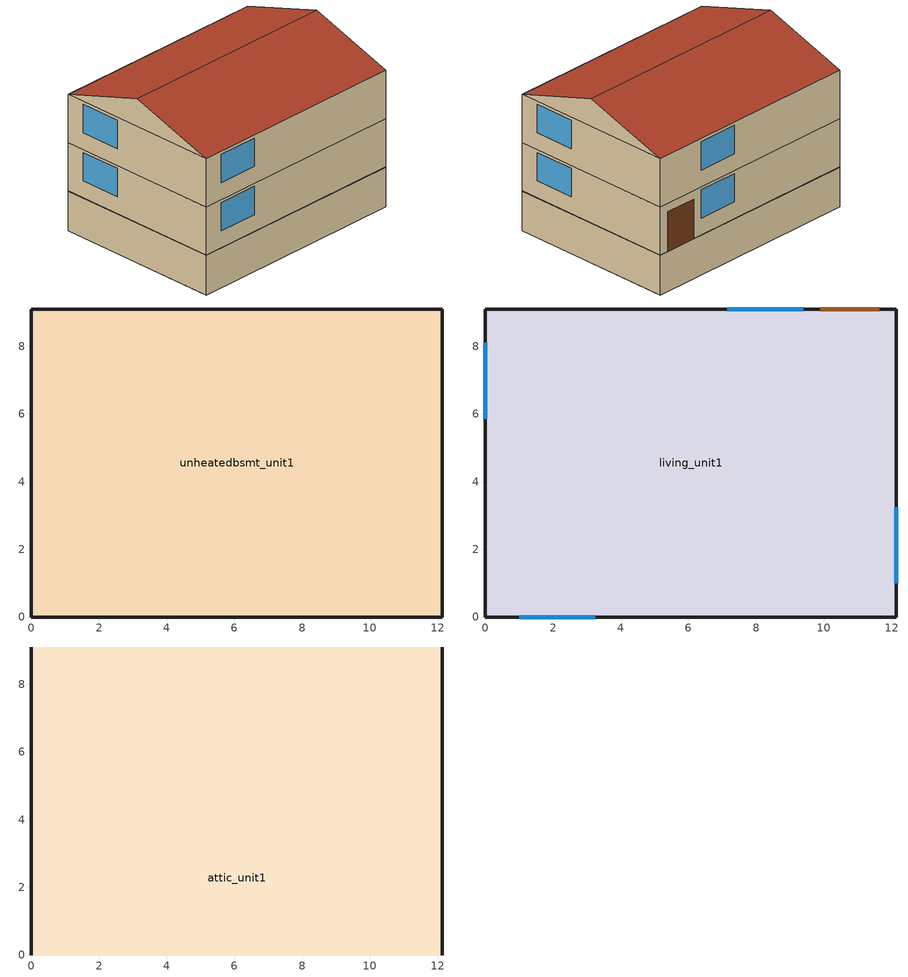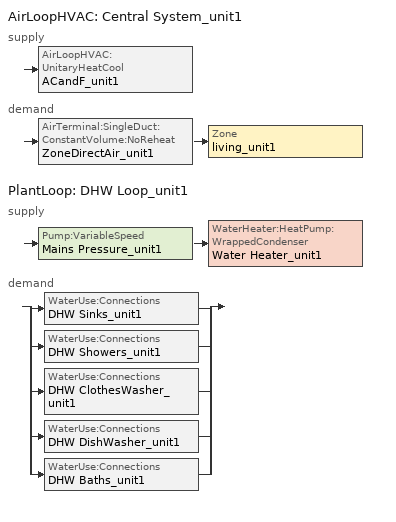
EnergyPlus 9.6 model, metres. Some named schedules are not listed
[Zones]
unheatedbsmt_unit1
 floor ground (Interior Floor): 0,0 0,9.1 12.13,9.1 12.13,0 z-2.12
 wall outside (Basement Wall): 0,0 12.13,0 12.13,9.1 0,9.1 0,0 z0:0.01
 wall ground (Basement Wall): 0,0 12.13,0 12.13,9.1 0,9.1 0,0 z-2.12:0
living_unit1
 floor adiabatic (Interior Floor): 0,0 0,9.1 12.13,9.1 12.13,0 z2.6
 floor to unheatedbsmt_unit1 (Exterior Floor): 0,0 0,9.1 12.13,9.1 12.13,0 z0.01
 wall outside (Exterior Wall): 0,0 12.13,0 12.13,9.1 0,9.1 0,0 z0.01:2.6; 0,0 12.13,0 12.13,9.1 0,9.1 0,0 z2.6:5.19
 window (Exterior Window): 1,0 3.24,0 / 9.39,9.1 7.15,9.1 / 12.13,1 12.13,3.24 / 0,8.1 0,5.85 z0.92:2.45; 1,0 3.24,0 / 9.39,9.1 7.15,9.1 / 12.13,1 12.13,3.24 / 0,8.1 0,5.85 z3.52:5.04
 door (Exterior Door): 11.63,9.1 9.89,9.1 z0.01:2.14
 ceiling to attic_unit1 (Interior Ceiling): 0,0 12.13,0 12.13,9.1 0,9.1 z5.19
attic_unit1
 wall outside (Gable_end): 12.13,0,5.19 12.13,9.1,5.19 12.13,4.55,6.7; 0,9.1,5.19 0,0,5.19 0,4.55,6.7
 roof outside (Exterior Roof): 0,0,5.19 12.13,0,5.19 12.13,4.55,6.7 0,4.55,6.7; 12.13,9.1,5.19 0,9.1,5.19 0,4.55,6.7 12.13,4.55,6.7
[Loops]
AirLoopHVAC 'Central System_unit1'
 supply: AirLoopHVAC:UnitaryHeatCool 'ACandF_unit1'
 demand: AirTerminal:SingleDuct:ConstantVolume:NoReheat 'ZoneDirectAir_unit1' > Zone 'living_unit1'
PlantLoop 'DHW Loop_unit1'
 supply: Pump:VariableSpeed 'Mains Pressure_unit1' > WaterHeater:HeatPump:WrappedCondenser 'Water Heater_unit1'
 demand: split
  | WaterUse:Connections 'DHW Sinks_unit1'
  | WaterUse:Connections 'DHW Showers_unit1'
  | WaterUse:Connections 'DHW ClothesWasher_unit1'
  | WaterUse:Connections 'DHW DishWasher_unit1'
  | WaterUse:Connections 'DHW Baths_unit1'
[Building]
US+SF+CZ7+oilfurnace+unheatedbsmt+IECC_2021: North Axis=0; Terrain=Suburbs; Loads Convergence Tolerance Value=0.04; Temperature Convergence Tolerance Value=0.4; Solar Distribution=FullExterior; Maximum Number of Warmup Days=25; Minimum Number of Warmup Days=6
[Site:Location]
International Falls Intl Ap_MN_USA Design_Conditions: Latitude=48.57; Longitude=-93.4; Time Zone=-6; Elevation=359
[SizingPeriod:DesignDay] Day of Month=21; DryBulb Temperature Range Modifier Type=DefaultMultipliers; Humidity Condition Type=Wetbulb; Barometric Pressure=97086; Rain Indicator=No; Snow Indicator=No; Daylight Saving Time Indicator=No
Name | Month | Day Type | Maximum DryBulb Temperature | Daily DryBulb Temperature Range | Wetbulb or DewPoint at Maximum DryBulb | Wind Speed | Wind Direction | Solar Model Indicator | Sky Clearness | ASHRAE Clear Sky Optical Depth for Beam Irradiance taub | ASHRAE Clear Sky Optical Depth for Diffuse Irradiance taud
International Falls Intl Ap Ann Htg 99.6% Condns DB | 1 | WinterDesignDay | -32.7 | 0 | -32.7 | 2.4 | 210 | ASHRAEClearSky | 0
International Falls Intl Ap Ann Clg .4% Condns DB=>MWB | 7 | SummerDesignDay | 30.1 | 12.4 | 21.1 | 4.7 | 200 | ASHRAETau |  | 0.405 | 2.2
[Site:WaterMainsTemperature]
Calculation Method=Correlation; Annual Average Outdoor Air Temperature=3.29167; Maximum Difference In Monthly Average Outdoor Air Temperatures=36.6
[Material]
Name | Roughness | Thickness | Conductivity | Density | Specific Heat | Solar Absorptance | Thermal Absorptance | Visible Absorptance
sheathing_consol_layer | Rough | 0.031115 | 0.035329 | 20.1 | 1465.415
ceil_consol_layer | Rough | 0.444461 | 0.0617176 | 41.9286 | 776.251
floor_consol_layer | Rough | 0.28575 | 0.0499577 | 55.074 | 916.9311
bsmtwall_consol_layer | Rough | 0.000254 | 10.84384 | 120.801 | 1036.26
wall_consol_layer | Rough | 0.1397 | 0.057165 | 120.801 | 1036.26
Asphalt_shingle | MediumRough | 0.00633985 | 0.08186 | 1121.29 | 1255.2 | 0.75
cement_stucco | MediumSmooth | 0.01905 | 0.721 | 1865.58 | 878.64
syn_stucco | MediumSmooth | 0.003048 | 0.0865 | 400 | 878.64
Drywall_1/2in | MediumSmooth | 0.0127 | 0.16009 | 800.923 | 1087.84
OSB_5/8in | MediumSmooth | 0.015875 | 0.1163 | 544.627 | 1213.36
OSB_7/16in | MediumSmooth | 0.0111125 | 0.1163 | 544.627 | 1213.36
Plywood_3/4in | Rough | 0.01905 | 0.115458 | 544.68 | 674.54 | 0.7 | 0.9 | 0.7
Carpet_n_pad | MediumSmooth | 0.0254001 | 0.0601314 | 32.0369 | 836.8 | 0.7 | 0.9 | 0.7
OSB_1/2in | MediumSmooth | 0.0127 | 0.1163 | 544.627 | 1213.36 | 0.7 | 0.9 | 0.7
door_const | Smooth | 0.0422696 | 0.0720096 | 512.64 | 767.58
Std Wood 6inch | MediumSmooth | 0.15 | 0.12 | 540 | 1210 | 0.7 | 0.9 | 0.7
[Material:NoMass]
Bldg_paper_felt: Roughness=Smooth; Thermal Resistance=0.0105666
[Material:AirGap]
Air_4_in_vert: Thermal Resistance=0.158499
[WindowMaterial:SimpleGlazingSystem]
Glass: UFactor=1.70358; Solar Heat Gain Coefficient=0.3344; Visible Transmittance=0.88
[WindowMaterial:Blind]
int_blind: Slat Orientation=Horizontal; Slat Width=0.025; Slat Separation=0.01875; Slat Thickness=0.001; Slat Angle=45; Slat Conductivity=221; Slat Beam Solar Transmittance=0; Front Side Slat Beam Solar Reflectance=0.5; Back Side Slat Beam Solar Reflectance=0.5; Slat Diffuse Solar Transmittance=0; Front Side Slat Diffuse Solar Reflectance=0.5; Back Side Slat Diffuse Solar Reflectance=0.5; Slat Beam Visible Transmittance=0; Front Side Slat Beam Visible Reflectance=0.5; Back Side Slat Beam Visible Reflectance=0.5; Slat Diffuse Visible Transmittance=0; Front Side Slat Diffuse Visible Reflectance=0.5; Back Side Slat Diffuse Visible Reflectance=0.5; Slat Infrared Hemispherical Transmittance=0; Front Side Slat Infrared Hemispherical Emissivity=0.9; Back Side Slat Infrared Hemispherical Emissivity=0.9; Blind to Glass Distance=0.05; Blind Top Opening Multiplier=0.5; Blind Bottom Opening Multiplier=0.5; Blind Left Side Opening Multiplier=0.5; Blind Right Side Opening Multiplier=0.5
[Construction]
Exterior Wall: syn_stucco, sheathing_consol_layer, OSB_7/16in, wall_consol_layer, Drywall_1/2in
InteriorFurnishings: Std Wood 6inch
Exterior Floor: floor_consol_layer, Plywood_3/4in, Carpet_n_pad
Interior Floor: Plywood_3/4in, Carpet_n_pad
Interior Ceiling: ceil_consol_layer, Drywall_1/2in
Exterior Roof: Asphalt_shingle, OSB_1/2in
Exterior Window: Glass
Exterior Door: door_const
Gable_end: cement_stucco, Bldg_paper_felt, OSB_5/8in, Air_4_in_vert, Drywall_1/2in
window_w_blinds: Glass, int_blind
Basement Wall: Plywood_3/4in, bsmtwall_consol_layer, Plywood_3/4in
[Zone] Multiplier=1
living_unit1; attic_unit1; unheatedbsmt_unit1
[WindowShadingControl]
Shades-living_unit1: Zone=living_unit1; Shading Type=InteriorBlind; Construction with Shading=window_w_blinds; Shading Control Type=OnIfScheduleAllows; Schedule=shading_2012iecc; Shading Control Is Scheduled=Yes; Glare Control Is Active=No; Multiple Surface Control Type=Sequential; Fenestration Surface 1=Window_ldf_1.unit1; Fenestration Surface 2=Window_ldb_1.unit1; Fenestration Surface 3=Window_sdr_1.unit1; Fenestration Surface 4=Window_sdl_1.unit1; Fenestration Surface 5=Window_ldf_2.unit1; Fenestration Surface 6=Window_ldb_2.unit1; Fenestration Surface 7=Window_sdr_2.unit1; Fenestration Surface 8=Window_sdl_2.unit1
[InternalMass]
Internalmass_unit1: Construction=InteriorFurnishings; Zone or ZoneList=living_unit1; Surface Area=9.89591
[Shading:Overhang] Height above Window or Door=0; Tilt Angle from WindowDoor=90; Left extension from WindowDoor Width=0; Right extension from WindowDoor Width=0; Depth=0.0152439
Name | Window or Door
Overhang_sdr_1.unit1 | Window_sdr_1.unit1
Overhang_sdr_2.unit1 | Window_sdr_2.unit1
[GroundHeatTransfer:Control]
gtp_control: Run Basement Preprocessor=no; Run Slab Preprocessor=no
[GroundHeatTransfer:Slab:Materials]
NMAT Number of materials=2; ALBEDO Surface Albedo No Snow=0.16; ALBEDO Surface Albedo Snow=0.4; EPSLW Surface Emissivity No Snow=0.9; EPSLW Surface Emissivity Snow=0.9; Z0 Surface Roughness No Snow=0.75; Z0 Surface Roughness Snow=0.05; HIN Indoor HConv Downward Flow=6; HIN Indoor HConv Upward=9
[GroundHeatTransfer:Slab:MatlProps]
RHO Slab Material density=2300; RHO Soil Density=1200; CP Slab CP=650; CP Soil CP=1200; TCON Slab k=0.9; TCON Soil k=1
[GroundHeatTransfer:Slab:BoundConds]
EVTR Is surface evapotranspiration modeled=FALSE; FIXBC is the lower boundary at a fixed temperature=TRUE; TDEEPin=10; USRHflag Is the ground surface h specified by the user=FALSE
[GroundHeatTransfer:Slab:BldgProps]
IYRS Number of years to iterate=10; Shape Slab shape=0; HBLDG Building height=4; TIN1 January Indoor Average Temperature Setpoint=22.22; TIN2 February Indoor Average Temperature Setpoint=22.22; TIN3 March Indoor Average Temperature Setpoint=22.22; TIN4 April Indoor Average Temperature Setpoint=22.22; TIN5 May Indoor Average Temperature Setpoint=22.22; TIN6 June Indoor Average Temperature Setpoint=23.88; TIN7 July Indoor Average Temperature Setpoint=23.88; TIN8 August Indoor Average Temperature Setpoint=23.88; TIN9 September Indoor Average Temperature Setpoint=23.88; TIN10 October Indoor Average Temperature Setpoint=22.22; TIN11 November Indoor Average Temperature Setpoint=22.22; TIN12 December Indoor Average Temperature Setpoint=22.22; TINAmp Daily Indoor sine wave variation amplitude=0; ConvTol Convergence Tolerance=0.1
[GroundHeatTransfer:Slab:Insulation]
RINS R value of under slab insulation=0; DINS Width of strip of under slab insulation=0; RVINS R value of vertical insulation=0; ZVINS Depth of vertical insulation=0.6; IVINS Flag Is there vertical insulation=0
[GroundHeatTransfer:Slab:EquivalentSlab]
APRatio The area to perimeter ratio for this slab=2.59995; SLABDEPTH Thickness of slab on grade=0.1; CLEARANCE Distance from edge of slab to domain edge=15; ZCLEARANCE Distance from bottom of slab to domain bottom=15
[GroundHeatTransfer:Basement:SimParameters]
F Multiplier for the ADI solution=0.1; IYRS Maximum number of yearly iterations=15
[GroundHeatTransfer:Basement:MatlProps]
NMAT Number of materials in this domain=6; Density for Foundation Wall=2243; density for Floor Slab=2243; density for Ceiling=311; density for Soil=1500; density for Gravel=2000; density for Wood=449; Specific heat for foundation wall=880; Specific heat for floor slab=880; Specific heat for ceiling=1530; Specific heat for soil=840; Specific heat for gravel=720; Specific heat for wood=1530; Thermal conductivity for foundation wall=1.4; Thermal conductivity for floor slab=1.4; Thermal conductivity for ceiling=0.09; thermal conductivity for soil=1.1; thermal conductivity for gravel=1.9; thermal conductivity for wood=0.12
[GroundHeatTransfer:Basement:Insulation]
REXT R Value of any exterior insulation=1.761e-05; INSFULL Flag Is the wall fully insulated=True
[GroundHeatTransfer:Basement:SurfaceProps]
ALBEDO Surface albedo for No snow conditions=0.16; ALBEDO Surface albedo for snow conditions=0.4; EPSLN Surface emissivity No Snow=0.94; EPSLN Surface emissivity with Snow=0.86; VEGHT Surface roughness No snow conditions=6; VEGHT Surface roughness Snow conditions=0.25; PET Flag Potential evapotranspiration on=False
[GroundHeatTransfer:Basement:BldgData]
DWALL Wall thickness=0.2; DSLAB Floor slab thickness=0.243828; DGRAVXY Width of gravel pit beside basement wall=0.3; DGRAVZN Gravel depth extending above the floor slab=0.2; DGRAVZP Gravel depth below the floor slab=0.1
[GroundHeatTransfer:Basement:Interior]
COND Flag Is the basement conditioned=True; HIN Downward convection only heat transfer coefficient=0.92; HIN Upward convection only heat transfer coefficient=4.04; HIN Horizontal convection only heat transfer coefficient=3.08; HIN Downward combined convection and radiation heat transfer coefficient=6.13; HIN Upward combined convection and radiation heat transfer coefficient=9.26; HIN Horizontal combined convection and radiation heat transfer coefficient=8.29
[GroundHeatTransfer:Basement:ComBldg]
January average temperature=21; February average temperature=21; March average temperature=21; April average temperature=21; May average temperature=24; June average temperature=24; July average temperature=24; August average temperature=24; September average temperature=24; October average temperature=24; November average temperature=21; December average temperature=21; Daily variation sine wave amplitude=21
[GroundHeatTransfer:Basement:EquivSlab]
APRatio The area to perimeter ratio for this slab=2.59995; EquivSizing Flag=True
[GroundHeatTransfer:Basement:EquivAutoGrid]
CLEARANCE Distance from outside of wall to edge of 3D ground domain=15; SlabDepth Thickness of the floor slab=0.1; BaseDepth Depth of the basement wall below grade=1.21914
[People]
people_unit1: Zone or ZoneList or Space or SpaceList=living_unit1; Number of People Schedule=Occupancy; Number of People Calculation Method=People; Number of People=3; Fraction Radiant=0; Sensible Heat Fraction=autocalculate; Activity Level Schedule=activity_sch; Enable ASHRAE 55 Comfort Warnings=No; Mean Radiant Temperature Calculation Type=ZoneAveraged
[Lights] Zone or ZoneList or Space or SpaceList=living_unit1; Schedule=InteriorLightingHE; Design Level Calculation Method=Watts/Area; Return Air Fraction=0; Fraction Radiant=0.6; Fraction Visible=0.2; Fraction Replaceable=0
Name | Watts per Zone Floor Area
Living Hardwired Lighting1 | 1.05216
Living Plug-in Lighting1 | 0.478468
[ElectricEquipment] Zone or ZoneList or Space or SpaceList=living_unit1
Name | Schedule | Design Level Calculation Method | Design Level | Fraction Latent | Fraction Radiant | Fraction Lost | EndUse Subcategory | Watts per Zone Floor Area
dishwasher1 | DishWasher | EquipmentLevel | 65.6988 | 0.15 | 0.6 | 0.25 | dishwasher
refrigerator1 | Refrigerator | EquipmentLevel | 91.0576 | 0 | 1 | 0 | refrigerator
clotheswasher1 | ClothesWasher | EquipmentLevel | 28.4784 | 0 | 0.8 | 0.2 | clotheswasher
electric_dryer1 | ClothesDryer | EquipmentLevel | 213.065 | 0.05 | 0.15 | 0.8 | electric_dryer
electric_range1 | CookingRange | EquipmentLevel | 248.154 | 0.3 | 0.4 | 0.3 | electric_range
television1 | InteriorLighting | EquipmentLevel | 0 | 0 | 1 | 0 | television
electric_mels1 | MiscPlugLoad | EquipmentLevel | 567.464 | 0.06 | 0.69 | 0.25 | electric_mels
IECC_Adj1 | MiscPlugLoad | Watts/Area |  | 0.062439 | 0.411909 | 0.251045 | IECC_adj | 1.54357
[ZoneVentilation:DesignFlowRate]
Ventilation_unit1: Zone or ZoneList=living_unit1; Schedule=always_avail; Design Flow Rate Calculation Method=Flow/Zone; Design Flow Rate=0; Ventilation Type=Exhaust; Fan Pressure Rise=0; Fan Total Efficiency=0.6; Constant Term Coefficient=1; Temperature Term Coefficient=0; Velocity Term Coefficient=0; Velocity Squared Term Coefficient=0; Minimum Indoor Temperature=-100; Maximum Indoor Temperature=100; Delta Temperature=-100; Minimum Outdoor Temperature=-100; Maximum Outdoor Temperature=100; Maximum Wind Speed=40
[Exterior:Lights]
Name | Schedule | Design Level | EndUse Subcategory
Exterior-Lights_unit1 | ExteriorLighting | 43.2425 | Exterior-Lights
Garage-Lights_unit1 | InteriorLightingHE | 7.16295 | Garage-Lights
[DesignSpecification:OutdoorAir]
SZ_DSOA_living_unit1: Outdoor Air Method=Flow/Zone; Outdoor Air Flow per Person=0; Outdoor Air Flow per Zone=0.0283168
[Sizing:Zone]
living_unit1: Zone Cooling Design Supply Air Temperature Input Method=SupplyAirTemperature; Zone Cooling Design Supply Air Temperature=12; Zone Heating Design Supply Air Temperature Input Method=SupplyAirTemperature; Zone Heating Design Supply Air Temperature=50; Zone Cooling Design Supply Air Humidity Ratio=0.008; Zone Heating Design Supply Air Humidity Ratio=0.008; Design Specification Outdoor Air Object=SZ_DSOA_living_unit1; Cooling Design Air Flow Method=DesignDay; Cooling Minimum Air Flow per Zone Floor Area=0.000762; Heating Design Air Flow Method=DesignDay; Heating Maximum Air Flow per Zone Floor Area=0.002032; Heating Maximum Air Flow=0.141576; Heating Maximum Air Flow Fraction=0.3
[Sizing:System]
Central System_unit1: Type of Load to Size On=Sensible; Design Outdoor Air Flow Rate=autosize; Central Heating Maximum System Air Flow Ratio=1; Preheat Design Temperature=7; Preheat Design Humidity Ratio=0.008; Precool Design Temperature=11; Precool Design Humidity Ratio=0.008; Central Cooling Design Supply Air Temperature=12; Central Heating Design Supply Air Temperature=50; Type of Zone Sum to Use=NonCoincident; 100 Outdoor Air in Cooling=No; 100 Outdoor Air in Heating=No; Central Cooling Design Supply Air Humidity Ratio=0.008; Central Heating Design Supply Air Humidity Ratio=0.008; Cooling Supply Air Flow Rate Method=DesignDay; Heating Supply Air Flow Rate Method=DesignDay; Zone Maximum Outdoor Air Fraction=1; Cooling Design Capacity Method=CoolingDesignCapacity; Cooling Design Capacity=autosize; Heating Design Capacity Method=HeatingDesignCapacity; Heating Design Capacity=autosize; Central Cooling Capacity Control Method=OnOff
[Sizing:Plant]
DHW Loop_unit1: Loop Type=Heating; Design Loop Exit Temperature=48.8889; Loop Design Temperature Difference=5.55556
[ZoneControl:Thermostat]
Zone Thermostat_unit1: Zone or ZoneList=living_unit1; Control Type Schedule=zone_control_type; Control 1=thermostat_living Dual SP Control
[ThermostatSetpoint:DualSetpoint]
thermostat_living Dual SP Control: Heating Setpoint Temperature Schedule=heating_sch; Cooling Setpoint Temperature Schedule=cooling_sch
[ZoneHVAC:EnergyRecoveryVentilator]
ERV_unit1: Availability Schedule=always_avail; Heat Exchanger=OA_Heat_Recovery_Unit1; Supply Air Flow Rate=0.0283168; Exhaust Air Flow Rate=0.0283168; Supply Air Fan=OASupplyFan_unit1; Exhaust Air Fan=OAExhaustFan_unit1
[AirTerminal:SingleDuct:ConstantVolume:NoReheat]
ZoneDirectAir_unit1: Availability Schedule=always_avail; Maximum Air Flow Rate=autosize
[Zone equipment]
living_unit1: ZoneDirectAir_unit1, Water Heater_unit1, ERV_unit1
[Fan:OnOff] Availability Schedule=always_avail
Name | Fan Total Efficiency | Pressure Rise | Maximum Flow Rate | Motor Efficiency | Motor In Airstream Fraction | EndUse Subcategory
Supply Fan_unit1 | 0.377 | 400 | autosize | 0.65 | 1 | General
OASupplyFan_unit1; OAExhaustFan_unit1 | 0.6 | 529.72 | 0.0283168 | 1 | 0 | Ventilation
Heat Pump Water Heater Fan_unit1 | 0.7 | 100 | autosize | 0.9 | 1 | General
[Coil:Cooling:DX:SingleSpeed]
DX Cooling Coil_unit1: Availability Schedule=always_avail; Gross Rated Total Cooling Capacity=autosize; Gross Rated Sensible Heat Ratio=autosize; Gross Rated Cooling COP=3.97009; Rated Air Flow Rate=autosize; Total Cooling Capacity Function of Temperature Curve=Cool-Cap-FT; Total Cooling Capacity Function of Flow Fraction Curve=ConstantCubic; Energy Input Ratio Function of Temperature Curve=Cool-EIR-FT; Energy Input Ratio Function of Flow Fraction Curve=ConstantCubic; Part Load Fraction Correlation Curve=Cool-PLF-fPLR
[Coil:Heating:Fuel]
Main Fuel heating coil_unit1: Availability Schedule=always_avail; Fuel Type=FuelOilNo2; Burner Efficiency=0.78; Nominal Capacity=autosize
[Coil:WaterHeating:AirToWaterHeatPump:Wrapped]
Heat Pump Water Heater Evaporator_unit1: Rated Heating Capacity=1500; Rated COP=3; Rated Sensible Heat Ratio=0.981; Rated Evaporator Inlet Air DryBulb Temperature=19.7; Rated Evaporator Inlet Air WetBulb Temperature=13.5; Rated Condenser Water Temperature=48.89; Rated Evaporator Air Flow Rate=0.189; Evaporator Fan Power Included in Rated COP=yes; Maximum Ambient Temperature for Crankcase Heater Operation=10; Evaporator Air Temperature Type for Curve Objects=WetBulbTemperature; Heating Capacity Function of Temperature Curve=HPWH-Htg-Cap-fT; Heating COP Function of Temperature Curve=HPWH-Htg-COP-fT; Part Load Fraction Correlation Curve=HPWH-COP-fPLR
[HeatExchanger:AirToAir:SensibleAndLatent]
OA_Heat_Recovery_Unit1: Availability Schedule=always_avail; Nominal Supply Air Flow Rate=0.0283168; Sensible Effectiveness at 100 Heating Air Flow=0.65; Latent Effectiveness at 100 Heating Air Flow=0; Sensible Effectiveness at 75 Heating Air Flow=0.65; Latent Effectiveness at 75 Heating Air Flow=0; Sensible Effectiveness at 100 Cooling Air Flow=0.65; Latent Effectiveness at 100 Cooling Air Flow=0; Sensible Effectiveness at 75 Cooling Air Flow=0.65; Latent Effectiveness at 75 Cooling Air Flow=0; Nominal Electric Power=0; Supply Air Outlet Temperature Control=No; Heat Exchanger Type=Plate; Frost Control Type=None; Threshold Temperature=-16.8333; Initial Defrost Time Fraction=0.083; Rate of Defrost Time Fraction Increase=0.0216; Economizer Lockout=No
[AirLoopHVAC:UnitaryHeatCool]
ACandF_unit1: Availability Schedule=always_avail; Supply Air Fan Operating Mode Schedule=fan_cycle; Maximum Supply Air Temperature=80; Cooling Supply Air Flow Rate=autosize; Heating Supply Air Flow Rate=autosize; No Load Supply Air Flow Rate=0; Controlling Zone or Thermostat Location=living_unit1; Supply Fan=Supply Fan_unit1; Fan Placement=BlowThrough; Heating Coil=Main Fuel Heating Coil_unit1; Cooling Coil=DX Cooling Coil_unit1; Dehumidification Control Type=None
[AirLoopHVAC]
Central System_unit1: Design Supply Air Flow Rate=autosize
[Pump:VariableSpeed]
Mains Pressure_unit1: Design Maximum Flow Rate=autosize; Design Pump Head=1; Design Power Consumption=0; Motor Efficiency=1; Fraction of Motor Inefficiencies to Fluid Stream=0; Coefficient 1 of the Part Load Performance Curve=0; Coefficient 2 of the Part Load Performance Curve=1; Coefficient 3 of the Part Load Performance Curve=0; Coefficient 4 of the Part Load Performance Curve=0; Design Minimum Flow Rate=0; Pump Control Type=Intermittent
[WaterHeater:Stratified]
Water Heater_Tank_unit1: EndUse Subcategory=Water Heater; Tank Volume=0.196841; Tank Height=1.594; Tank Shape=VerticalCylinder; Maximum Temperature Limit=51; Heater Priority Control=MasterSlave; Heater 1 Setpoint Temperature Schedule=dhw_setpt_hpwh; Heater 1 Deadband Temperature Difference=2; Heater 1 Capacity=autosize; Heater 1 Height=1.129; Heater 2 Setpoint Temperature Schedule=dhw_setpt_hpwh; Heater 2 Deadband Temperature Difference=2; Heater 2 Capacity=0; Heater 2 Height=0.266; Heater Fuel Type=FuelOilNo2; Heater Thermal Efficiency=1; Off Cycle Parasitic Fuel Consumption Rate=8.3; Off Cycle Parasitic Fuel Type=Electricity; Off Cycle Parasitic Heat Fraction to Tank=0; Off Cycle Parasitic Height=1; On Cycle Parasitic Fuel Consumption Rate=8.3; On Cycle Parasitic Fuel Type=Electricity; On Cycle Parasitic Heat Fraction to Tank=0; On Cycle Parasitic Height=1; Ambient Temperature Indicator=Zone; Ambient Temperature Zone=living_unit1; Uniform Skin Loss Coefficient per Unit Area to Ambient Temperature=0.730336; Skin Loss Fraction to Zone=1; Off Cycle Flue Loss Fraction to Zone=1; Use Side Effectiveness=1; Use Side Inlet Height=0; Use Side Outlet Height=autocalculate; Source Side Effectiveness=1; Source Side Inlet Height=0.7; Source Side Outlet Height=0; Inlet Mode=Fixed; Use Side Design Flow Rate=autosize; Source Side Design Flow Rate=autosize; Indirect Water Heating Recovery Time=1.5; Number of Nodes=1
[WaterHeater:Sizing]
Water Heater_Tank_unit1: Design Mode=ResidentialHUD-FHAMinimum; Number of Bedrooms=3; Number of Bathrooms=3
[WaterHeater:HeatPump:WrappedCondenser]
Water Heater_unit1: Availability Schedule=always_avail; Compressor Setpoint Temperature Schedule=Compressor Setpoint; Dead Band Temperature Difference=5; Condenser Bottom Location=0.0664167; Condenser Top Location=0.863417; Evaporator Air Flow Rate=autocalculate; Inlet Air Configuration=ZoneAirOnly; Inlet Air Zone=living_unit1; Tank=Water Heater_Tank_unit1; DX Coil=Heat Pump Water Heater Evaporator_unit1; Minimum Inlet Air Temperature for Compressor Operation=10; Maximum Inlet Air Temperature for Compressor Operation=48.89; Compressor Location=Zone; Fan=Heat Pump Water Heater Fan_unit1; Fan Placement=DrawThrough; On Cycle Parasitic Electric Load=0; Off Cycle Parasitic Electric Load=0; Tank Element Control Logic=MutuallyExclusive; Control Sensor 1 Height In Stratified Tank=1.262; Control Sensor 1 Weight=0.75; Control Sensor 2 Height In Stratified Tank=0.464
[PlantLoop]
DHW Loop_unit1: Fluid Type=Water; Plant Equipment Operation Scheme=DHW Loop Operation_unit1; Maximum Loop Temperature=100; Minimum Loop Temperature=0; Maximum Loop Flow Rate=autosize; Minimum Loop Flow Rate=0; Plant Loop Volume=autocalculate; Load Distribution Scheme=Optimal
[PlantEquipmentList]
DHW Plant Equipment_unit1: Water Heater_unit1
[PlantEquipmentOperation:HeatingLoad]
DHW Control Scheme_unit1: Load Range 1 Lower Limit=0; Load Range 1 Upper Limit=1000000000000000; Range 1 Equipment List=DHW Plant Equipment_unit1
[PlantEquipmentOperationSchemes]
DHW Loop Operation_unit1: Control Scheme 1=DHW Control Scheme_unit1; Control Scheme 1 Schedule=always_avail
[AvailabilityManager:Scheduled]
System availability: Schedule=always_avail
[SetpointManager:Scheduled]
DHW Loop Setpoint Manager_unit1: Control Variable=Temperature; Schedule=DHWSupplySetpoint; Setpoint Node or NodeList=DHW Supply Outlet Node_unit1
[WaterUse:Equipment] EndUse Subcategory=Domestic Hot Water
Name | Peak Flow Rate | Flow Rate Fraction Schedule | Target Temperature Schedule
Clothes Washer_unit1 | 1.62192e-06 | ClothesWasher | CWWaterTempSchedule
Dishwasher_unit1 | 6.36685e-07 | Dishwasher | DWWaterTempSchedule
Sinks_unit1 | 7.1934e-05 | BA_sink_sch | SSBWaterTempSchedule
Showers_unit1 | 0.000141975 | BA_shower_sch | SSBWaterTempSchedule
Baths_unit1 | 0.00027764 | BA_bath_sch | SSBWaterTempSchedule
[WaterUse:Connections] Drain Water Heat Exchanger Type=None
Name | Water Use Equipment 1
DHW Sinks_unit1 | Sinks_unit1
DHW Showers_unit1 | Showers_unit1
DHW ClothesWasher_unit1 | Clothes Washer_unit1
DHW DishWasher_unit1 | Dishwasher_unit1
DHW Baths_unit1 | Baths_unit1
[Schedule:Day:Hourly]
OccupancyDay: 1, 1, 1, 1, 1, 1, 1, 0.8831, 0.40861, 0.24189, 0.24189, 0.24189, 0.24189, 0.24189, 0.24189, 0.24189, 0.29498, 0.5531, 0.89693, 0.89693, 0.89693, 1, 1, 1
LightingDay: 0.0625, 0.0625, 0.0625, 0.0625, 0.1875, 0.390625, 0.4375, 0.390625, 0.171875, 0.117188, 0.117188, 0.117188, 0.117188, 0.117188, 0.117188, 0.203125, 0.4375, 0.609375, 0.820312, 0.984375, 1, 0.6875, 0.382812, 0.15625
ExteriorLightingDay: 1, 1, 1, 1, 1, 1, 0, 0, 0, 0, 0, 0, 0, 0, 0, 0, 0, 0, 1, 1, 1, 1, 1, 1
LightingDay_EELighting: 0.06875, 0.06875, 0.06875, 0.06875, 0.20625, 0.429688, 0.48125, 0.429688, 0.189062, 0.128906, 0.128906, 0.128906, 0.128906, 0.128906, 0.128906, 0.223438, 0.48125, 0.670312, 0.902344, 1, 1, 0.75625, 0.421094, 0.171875
RefrigeratorDay: 0.8, 0.782696, 0.765594, 0.742857, 0.731388, 0.731388, 0.75996, 0.8, 0.817103, 0.828571, 0.8, 0.8, 0.839839, 0.839839, 0.828571, 0.839839, 0.885714, 0.971429, 1, 0.971429, 0.942857, 0.925553, 0.885714, 0.828571
MiscPlugLoadDay: 0.60749, 0.559339, 0.552853, 0.545071, 0.524481, 0.585279, 0.676232, 0.718547, 0.60749, 0.517023, 0.529183, 0.529345, 0.520428, 0.538424, 0.568742, 0.600357, 0.710117, 0.862678, 0.936608, 0.966764, 1, 0.976654, 0.845169, 0.734436
CookingRangeDay: 0.0471585, 0.0471585, 0.0235459, 0.0235459, 0.0471585, 0.0707044, 0.165088, 0.283018, 0.306564, 0.320771, 0.283018, 0.330176, 0.377335, 0.306564, 0.292423, 0.377335, 0.613194, 1, 0.778348, 0.400947, 0.235859, 0.165088, 0.103722, 0.0707044
DishwasherWeekday: 0.115858, 0.0514759, 0.0385692, 0.0257379, 0.0257379, 0.0772138, 0.154503, 0.231792, 0.437922, 0.489398, 0.425016, 0.360633, 0.309082, 0.347726, 0.283344, 0.270437, 0.283344, 0.373464, 0.656883, 0.8372, 0.682621, 0.502305, 0.33482, 0.231792
DishwasherWeekend: 0.124134, 0.0551527, 0.0413241, 0.0275764, 0.0275764, 0.0827291, 0.165539, 0.248349, 0.469202, 0.524355, 0.455374, 0.386393, 0.331159, 0.372564, 0.303583, 0.289754, 0.303583, 0.40014, 0.703804, 0.897, 0.73138, 0.538184, 0.358735, 0.248349
DishwasherVacation; ClothesWasherVacation; ClothesDryerVacation: 0, 0, 0, 0, 0, 0, 0, 0, 0, 0, 0, 0, 0, 0, 0, 0, 0, 0, 0, 0, 0, 0, 0, 0
ClothesWasherWeekday: 0.0796475, 0.0637009, 0.0318078, 0.0318078, 0.0637009, 0.095594, 0.191188, 0.414354, 0.621574, 0.7332, 0.717253, 0.637521, 0.573735, 0.510034, 0.446247, 0.414354, 0.430301, 0.414354, 0.414354, 0.414354, 0.414354, 0.398408, 0.270921, 0.143434
ClothesWasherWeekend: 0.097441, 0.077932, 0.0389138, 0.0389138, 0.077932, 0.11695, 0.2339, 0.506923, 0.760436, 0.897, 0.877491, 0.779946, 0.701909, 0.623977, 0.545941, 0.506923, 0.526432, 0.506923, 0.506923, 0.506923, 0.506923, 0.487414, 0.331446, 0.175477
ClothesDryerWeekday: 0.0996819, 0.0598091, 0.0398727, 0.0199364, 0.0398727, 0.0598091, 0.159491, 0.318982, 0.486427, 0.685791, 0.785473, 0.817391, 0.7456, 0.677837, 0.610073, 0.578155, 0.558218, 0.546236, 0.518346, 0.510391, 0.5263, 0.546236, 0.4386, 0.239236
ClothesDryerWeekend: 0.121951, 0.0731707, 0.0487805, 0.0243902, 0.0487805, 0.0731707, 0.195122, 0.390244, 0.595097, 0.839, 0.960951, 1, 0.91217, 0.829268, 0.746366, 0.707317, 0.682927, 0.668268, 0.634146, 0.624415, 0.643878, 0.668268, 0.536585, 0.292683
[Schedule:Week:Compact]
RefrigeratorWeek: For: AllDays, RefrigeratorDay
MiscPlugLoadWeek: For: AllDays, MiscPlugLoadDay
CookingRangeWeek: For: AllDays, CookingRangeDay
DishwasherWeek: For: Weekdays, DishwasherWeekday, For: CustomDay1, DishwasherVacation, For: AllOtherDays, DishwasherWeekend
ClothesWasherWeek: For: Weekdays, ClothesWasherWeekday, For: CustomDay1, ClothesWasherVacation, For: AllOtherDays, ClothesWasherWeekend
ClothesDryerWeek: For: Weekdays, ClothesDryerWeekday, For: CustomDay1, ClothesDryerVacation, For: AllOtherDays, ClothesDryerWeekend
OccupancyWeek: AllDays, OccupancyDay
LightingProfileWeek: For: AllDays, LightingDay
LightingProfileWeek_EELighting: For: AllDays, LightingDay_EELighting
ExteriorLightingProfileWeek: For: AllDays, ExteriorLightingDay
[Schedule:Year]
Occupancy: OccupancyWeek, 1, 1, 12, 31
InteriorLighting: LightingProfileWeek, 1, 1, 12, 31
InteriorLightingHE: LightingProfileWeek_EELighting, 1, 1, 12, 31
ExteriorLighting: ExteriorLightingProfileWeek, 1, 1, 12, 31
Refrigerator: RefrigeratorWeek, 1, 1, 12, 31
MiscPlugLoad: MiscPlugLoadWeek, 1, 1, 12, 31
CookingRange: CookingRangeWeek, 1, 1, 12, 31
Dishwasher: DishwasherWeek, 1, 1, 12, 31
ClothesWasher: ClothesWasherWeek, 1, 1, 12, 31
ClothesDryer: ClothesDryerWeek, 1, 1, 12, 31
[Schedule:Compact]
BA_shower_sch: Through: 12/31, For: AllDays, Until: 1:00, 0.00174682, Until: 2:00, 0.000794011, Until: 3:00, 0.000476407, Until: 4:00, 0.000794011, Until: 5:00, 0.00222323, Until: 6:00, 0.00825772, Until: 7:00, 0.0187387, Until: 8:00, 0.0185799, Until: 9:00, 0.0150862, Until: 10:00, 0.0117514, Until: 11:00, 0.00952813, Until: 12:00, 0.0074637, Until: 13:00, 0.00539928, Until: 14:00, 0.00460526, Until: 15:00, 0.00412886, Until: 16:00, 0.00397006, Until: 17:00, 0.00476407, Until: 18:00, 0.00619329, Until: 19:00, 0.00666969, Until: 20:00, 0.00666969, Until: 21:00, 0.00666969, Until: 22:00, 0.00651089, Until: 23:00, 0.00460526, Until: 24:00, 0.00333485
BA_bath_sch: Through: 12/31, For: AllDays, Until: 1:00, 0.000163091, Until: 2:00, 8.15455e-05, Until: 3:00, 8.15455e-05, Until: 4:00, 8.15455e-05, Until: 5:00, 0.000163091, Until: 6:00, 0.000387341, Until: 7:00, 0.000937773, Until: 8:00, 0.00118241, Until: 9:00, 0.0013455, Until: 10:00, 0.00118241, Until: 11:00, 0.000937773, Until: 12:00, 0.000713523, Until: 13:00, 0.000631977, Until: 14:00, 0.000468886, Until: 15:00, 0.000468886, Until: 16:00, 0.000468886, Until: 17:00, 0.000795068, Until: 18:00, 0.000937773, Until: 19:00, 0.00156975, Until: 20:00, 0.00203864, Until: 21:00, 0.00203864, Until: 22:00, 0.00156975, Until: 23:00, 0.0013455, Until: 24:00, 0.000795068
BA_sink_sch: Through: 12/31, For: AllDays, Until: 1:00, 0.00387389, Until: 2:00, 0.00193694, Until: 3:00, 0.00138353, Until: 4:00, 0.00138353, Until: 5:00, 0.00193694, Until: 6:00, 0.00498071, Until: 7:00, 0.0116217, Until: 8:00, 0.0171558, Until: 9:00, 0.0182626, Until: 10:00, 0.0171558, Until: 11:00, 0.0149421, Until: 12:00, 0.0138353, Until: 13:00, 0.0135586, Until: 14:00, 0.0124518, Until: 15:00, 0.0118984, Until: 16:00, 0.011345, Until: 17:00, 0.0132819, Until: 18:00, 0.0179859, Until: 19:00, 0.020753, Until: 20:00, 0.0190927, Until: 21:00, 0.0157723, Until: 22:00, 0.0132819, Until: 23:00, 0.0110682, Until: 24:00, 0.00747107
activity_sch: Through: 12/31, For: AllDays, Until: 24:00, 117.28
zone_control_type: Through: 12/31, For: AllDays, Until 24:00, 4
shading_2012iecc: Through: 12/31, For: AllDays, Until 24:00, 0
dhw_setpt_hpwh: Through: 12/31, For: AllDays, Until 24:00, 44
always_avail: Through: 12/31, For: AllDays, Until: 24:00, 1
heating_sch: Through: 12/31, For: AllDays, Until: 17:00, 22, Until: 22:00, 22, Until: 24:00, 22
cooling_sch: Through: 12/31, For: AllDays, Until: 17:00, 22, Until: 22:00, 24, Until: 24:00, 22
fan_cycle: Through: 12/31, For: AllDays, Until: 24:00, 0
[Schedule:Constant]
Name | Hourly Value
DWWaterTempSchedule; CWWaterTempSchedule; DHWSupplySetpoint | 48.8889
SSBWaterTempSchedule | 40.5556
Compressor Setpoint | 50
[Curve:Quadratic] Minimum Value of x=0; Maximum Value of x=1
Name | Coefficient1 Constant | Coefficient2 x | Coefficient3 x2 | Minimum Curve Output | Maximum Curve Output
HPWH-COP-fPLR | 1 | 0 | 0
Cool-PLF-fPLR | 0.801414 | 0.237447 | -0.0393773 | 0.7 | 1
[Curve:Cubic]
ConstantCubic: Coefficient1 Constant=1; Coefficient2 x=0; Coefficient3 x2=0; Coefficient4 x3=0; Minimum Value of x=-100; Maximum Value of x=100
[Curve:Biquadratic] Maximum Value of x=100; Maximum Value of y=100
Name | Coefficient1 Constant | Coefficient2 x | Coefficient3 x2 | Coefficient4 y | Coefficient5 y2 | Coefficient6 xy | Minimum Value of x | Minimum Value of y | Minimum Curve Output
HPWH-Htg-Cap-fT | 0.563 | 0.0437 | 3.9e-05 | 0.0055 | -0.000148 | -0.000145 | 0 | 0 | 0
HPWH-Htg-COP-fT | 1.1332 | 0.063 | -9.79e-05 | -0.00972 | -2.14e-05 | -0.000686 | 0 | 0
Cool-Cap-fT | 1.26489 | -0.035055 | 0.00211086 | -0.00152689 | -7.0308e-06 | -0.000469184 | -100 | -100
Cool-EIR-fT | 0.384024 | 0.0296967 | -0.00113293 | 0.00649067 | 0.000262699 | -0.000120722 | -100 | -100
[AirflowNetwork:SimulationControl]
House AirflowNetwork: AirflowNetwork Control=MultizoneWithDistribution; Wind Pressure Coefficient Type=SurfaceAverageCalculation; Building Type=LOWRISE; Maximum Number of Iterations=500; Relative Airflow Convergence Tolerance=0.001; Absolute Airflow Convergence Tolerance=1e-05; Convergence Acceleration Limit=0; Azimuth Angle of Long Axis of Building=0; Ratio of Building Width Along Short Axis to Width Along Long Axis=0.75; Allow Unsupported Zone Equipment=Yes
[AirflowNetwork:MultiZone:Zone] Indoor and Outdoor Temperature Difference Upper Limit for Minimum Venting Open Factor=100; Indoor and Outdoor Enthalpy Difference Upper Limit for Minimum Venting Open Factor=300000
Name | Ventilation Control Mode | Venting Availability Schedule | Minimum Venting Open Factor | Indoor and Outdoor Temperature Difference Lower Limit For Maximum Venting Open Factor | Indoor and Outdoor Enthalpy Difference Lower Limit For Maximum Venting Open Factor
unheatedbsmt_unit1; attic_unit1 | Constant | inf_sch
living_unit1 | NoVent |  | 0 | 0 | 0
[AirflowNetwork:MultiZone:Surface] WindowDoor Opening Factor or Crack Factor=1
Name | Leakage Component | Ventilation Control Mode | Indoor and Outdoor Temperature Difference Upper Limit for Minimum Venting Open Factor | Indoor and Outdoor Enthalpy Difference Upper Limit for Minimum Venting Open Factor | Venting Availability Schedule | Minimum Venting Open Factor
BGWall_upper_ldf; BGWall_upper_ldb; BGWall_upper_sdl; BGWall_upper_sdr | CrawlVent | Constant | 100 | 300000 | inf_sch
Roof_front_unit1 | AtticVent | Constant | 100 | 300000 | inf_sch | 0
Roof_back_unit1; Roof_right_unit1; Roof_left_unit1 | AtticVent | Constant | 100 | 300000 | inf_sch
Floor_unit1 | ZoneLeak_Floor | NoVent
ceiling_unit1 | ZoneLeak_Ceiling | NoVent
Wall_ldf_1.unit1; Wall_ldb_1.unit1; Wall_ldf_2.unit1; Wall_ldb_2.unit1 | ZoneLeak_LongWall | NoVent
Wall_sdl_1.unit1; Wall_sdr_1.unit1; Wall_sdr_2.unit1; Wall_sdl_2.unit1 | ZoneLeak_ShortWall | NoVent
[AirflowNetwork:MultiZone:Surface:EffectiveLeakageArea] Discharge Coefficient=1.15; Reference Pressure Difference=4; Air Mass Flow Exponent=0.65
Name | Effective Leakage Area
ZoneLeak_LongWall | 0.00340012
ZoneLeak_ShortWall | 0.00255009
ZoneLeak_Ceiling | 0.0119394
ZoneLeak_Floor | 1e-05
AtticVent; CrawlVent | 0.37
[AirflowNetwork:Distribution:Node] Node Height=3
Name | Component Object Type or Node Type
EquipmentInletNode_unit1; ZoneSupplyNode_unit1; ZoneSupplyRegisterNode_unit1 ATInlet; ZoneSupplyRegisterNode_unit1; ZoneOutletNode_unit1; ZoneReturnNode_unit1; MainReturnNode_unit1; MainInletNode_unit1; FanOutletNode_unit1; HeatingInletNode_unit1; HeatingOutletNode_unit1 | Other
SplitterNode_unit1 | AirLoopHVAC:ZoneSplitter
MixerNode_unit1 | AirLoopHVAC:ZoneMixer
[AirflowNetwork:Distribution:Component:LeakageRatio] Effective Leakage Ratio=0.0396; Maximum Flow Rate=0.56034; Reference Pressure Difference=25; Air Mass Flow Exponent=0.65
SupplyLeak; ReturnLeak
[AirflowNetwork:Distribution:Component:Duct] Heat Transmittance Coefficient UFactor for Duct Wall Construction=0.709825; Overall Moisture Transmittance Coefficient from Air to Air=1e-07
Name | Duct Length | Hydraulic Diameter | Cross Section Area | Surface Roughness | Coefficient for Local Dynamic Loss Due to Fitting
MainTrunk_unit1 | 2 | 0.591921 | 0.275216 | 0.0009 | 0.01
ZoneSupply_unit1 | 15 | 0.591921 | 0.275216 | 0.0009 | 10
ZoneSupplyLink2_unit1 ATInlet Duct | 0.0001 | 0.591921 | 0.275216 | 0.0009 | 0
ZoneReturn_unit1 | 8 | 0.52943 | 0.220173 | 0.0009 | 9
ZoneConnectionDuct_unit1; AirLoopSupply_unit1 | 0.1 | 0.591921 | 0.275216 | 0.0001 | 0
MainReturn_unit1 | 1 | 0.52943 | 0.220173 | 0.0009 | 0.01
AirLoopReturn_unit1 | 0.1 | 0.52943 | 0.220173 | 0.0001 | 0
[AirflowNetwork:Distribution:Component:Fan]
Fan=Supply Fan_unit1
[AirflowNetwork:Distribution:Component:Coil] Air Path Length=0.1; Air Path Hydraulic Diameter=1
Name | Coil
 | DX Cooling Coil_unit1
 | Main Fuel Heating Coil_unit1
[AirflowNetwork:Distribution:Linkage]
Name | Node 1 | Node 2 | Component | Thermal Zone
MainSupplyLink_unit1 | EquipmentInletNode_unit1 | SplitterNode_unit1 | MainTrunk_unit1 | attic_unit1
ZoneSupplyLink_unit1 | SplitterNode_unit1 | ZoneSupplyNode_unit1 | ZoneSupply_unit1 | attic_unit1
ZoneSupplyLink2_unit1 ATInlet | ZoneSupplyRegisterNode_unit1 ATInlet | ZoneSupplyRegisterNode_unit1 | ZoneSupplyLink2_unit1 ATInlet Duct | attic_unit1
ZoneSupplyLink2_unit1 | ZoneSupplyNode_unit1 | ZoneSupplyRegisterNode_unit1 ATInlet | ZoneSupply_unit1 | attic_unit1
ZoneSupplyConnectionLink_unit1 | ZoneSupplyRegisterNode_unit1 | living_unit1 | ZoneConnectionDuct_unit1
ZoneReturnConnectionLink_unit1 | living_unit1 | ZoneOutletNode_unit1 | ZoneConnectionDuct_unit1
ZoneReturnLink1_unit1 | Zoneoutletnode_unit1 | ZoneReturnNode_unit1 | ZoneReturn_unit1 | unheatedbsmt_unit1
ZoneReturnLink2_unit1 | ZoneReturnNode_unit1 | MixerNode_unit1 | ZoneReturn_unit1 | unheatedbsmt_unit1
MainReturnLink_unit1 | MixerNode_unit1 | MainReturnNode_unit1 | MainReturn_unit1 | unheatedbsmt_unit1
SystemReturnLink_unit1 | MainReturnNode_unit1 | MainInletNode_unit1 | AirLoopReturn_unit1
SupplyFanLink_unit1 | MainInletNode_unit1 | FanOutletNode_unit1 | Supply Fan_unit1
CoolingCoilLink_unit1 | FanOutletNode_unit1 | HeatingInletNode_unit1 | DX Cooling Coil_unit1
EquipmentAirLoopLink_unit1 | HeatingOutletNode_unit1 | EquipmentInletNode_unit1 | AirLoopSupply_unit1
HeatingCoilLink_unit1 | HeatingInletNode_unit1 | HeatingOutletNode_unit1 | Main Fuel Heating Coil_unit1
ZoneSupplyLeakLink_unit1 | ZoneSupplyNode_unit1 | attic_unit1 | SupplyLeak
ZoneReturnLeakLink_unit1 | unheatedbsmt_unit1 | ZoneReturnNode_unit1 | ReturnLeak
